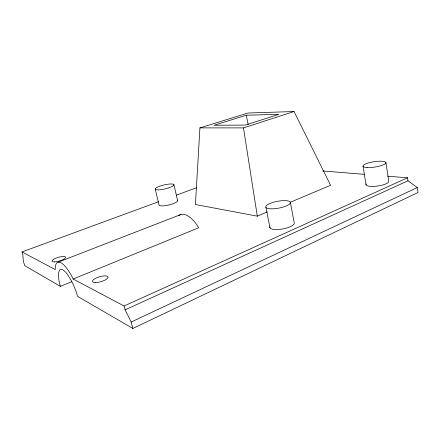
<?xml version="1.0" encoding="UTF-8"?>
<svg xmlns="http://www.w3.org/2000/svg" width="440" height="440" viewBox="0 0 440 440"><rect width="100%" height="100%" fill="white"/><g stroke="black" fill="none" stroke-linecap="round" stroke-linejoin="round"><path stroke-width="0.66" d="M290.158 202.318L330.583 185.295L294.041 111.529L247.968 113.014L199.931 127.892L195.41 204.512L257.318 216.15L267.427 211.893M71.775 281.677L60.379 286.352A23.254 6.556 68.6 0 1 58.586 272.976L59.334 270.523A23.254 6.556 68.6 0 1 67.826 274.984L70.626 279.422A23.254 6.556 68.6 0 1 77.578 296.346L132.864 328.471L418 192.511L417.296 187.528L407.968 180.791L407.539 177.799L387.739 176.204M132.864 328.471L131.186 322.031L417.296 187.528M131.186 322.031L125.092 309.848L407.968 180.791M158.488 201.74L22 251.944L55.248 269.55L55.275 267.025A31.015 8.745 68.6 0 1 71.286 275.352L73.156 279.031L124.086 305.993L407.539 177.799M73.156 279.031L198.644 227.805L196.724 224.631A27.698 12.771 67.6 0 0 178.497 215.853M58.069 262.19L180.823 214.528M176.512 195.107L196.471 187.77M199.931 127.892L243.48 127.897L294.041 111.529M246.29 115.225L214.038 125.274L245.448 125.087L278.899 114.329L246.29 115.225L248.16 124.614M322.867 170.979L364.518 174.334M60.379 286.352L24.673 265.595L23.331 261.069L22.809 254.683L22 251.944M124.086 305.993L125.092 309.848M155.215 189.002L159 204.859A9.548 2.277 -13.3 0 0 169.67 204.798A9.548 2.277 -13.3 0 0 177.221 200.134M173.943 184.784A9.608 2.052 -13.2 0 1 160.105 189.767A9.608 2.052 -13.2 0 1 159.698 186.219A9.608 2.052 -13.2 0 1 173.943 184.784L177.612 200.651M265.92 207.422L269.984 227.871M290.428 202.785A12.546 3.454 -10.6 0 1 271.348 208.835A12.546 3.454 -10.6 0 1 272.514 202.56A12.546 3.454 -10.6 0 1 290.428 202.785L294.316 223.355A12.452 3.828 -10.4 0 1 281.243 229.207A12.452 3.828 -10.4 0 1 269.841 226.886M363.039 166.199L366.003 184.745M243.48 127.897L257.318 216.15M385.902 162.514L388.735 181.242A11.506 2.992 -8.2 0 1 376.75 186.142A11.506 2.992 -8.2 0 1 366.218 183.937M367.103 167.552A11.589 2.695 -8.7 0 0 385.77 163.251A11.589 2.695 -8.7 0 0 370.579 162.399A11.589 2.695 -8.7 0 0 367.103 167.552M54.599 261.905A7.106 1.925 -16.5 0 0 65.593 257.62A7.106 1.925 -16.5 0 0 56.304 258.011A7.106 1.925 -16.5 0 0 54.599 261.905M95.799 282.584A8.091 2.585 -16.3 0 0 107.998 277.42A8.091 2.585 -16.3 0 0 96.866 277.679A8.091 2.585 -16.3 0 0 95.799 282.584"/></g></svg>
